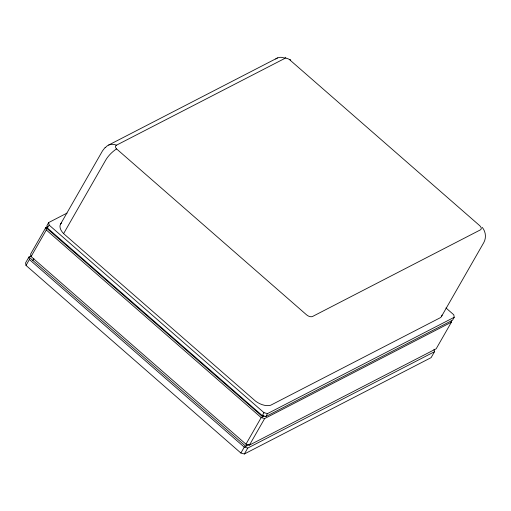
<?xml version="1.0" encoding="UTF-8"?>
<svg xmlns="http://www.w3.org/2000/svg" width="511" height="511" viewBox="0 0 511 511"><rect width="100%" height="100%" fill="white"/><g stroke="black" fill="none" stroke-linecap="round" stroke-linejoin="round"><path stroke-width="0.77" d="M67.05 213.081L48.66 222.566L46.967 225.523L47.427 228.021L262.296 415.635L265.784 416.574L452.535 320.225L454.228 317.274L453.768 314.77L445.962 307.961M434.037 349.217L434.497 351.721L431.118 357.63L244.367 453.979L240.879 453.033L26.01 265.426L29.395 259.518L28.929 257.014L31.759 255.557M451.181 320.946L451.411 322.192L436.19 348.77L249.438 445.119L245.951 444.174L31.082 256.567L46.303 229.995L45.843 227.491L47.255 226.763M47.427 228.021L49.12 225.07L48.66 222.566M32.876 260.463L33.892 258.687M60.381 224.412L102.507 150.866L105.1 147.494M442.028 315.108A13.669 7.601 29.8 0 1 440.469 317.631L270.632 405.255A13.669 7.601 29.8 0 1 255.609 401.192L63.607 233.623L105.732 160.071A13.414 4.784 -45.4 0 1 116.559 148.95M240.879 453.033L244.264 447.125L250.02 444.155M245.951 444.174L261.172 417.602L264.098 416.088M262.296 415.635L263.989 412.677L267.477 413.623L454.228 317.274M246.787 444.576L245.772 446.346L28.929 257.014L25.55 262.922L26.01 265.426M263.433 415.507L262.686 416.823L45.843 227.491L30.622 254.063L31.082 256.567M244.367 453.979L247.746 448.07L434.497 351.721M249.438 445.119L264.66 418.541L451.411 322.192M265.784 416.574L267.477 413.623M441.708 316.066L483.834 242.514C486.446 237.756 485.789 231.489 482.237 227.382M116.521 145.169L116.067 145.463A4.663 2.593 29.8 0 0 116.374 148.733L306.581 314.853A4.682 2.606 29.8 0 0 312.56 316.469L480.417 229.867A4.682 2.606 29.8 0 0 479.625 225.581L289.264 59.417A4.663 2.593 29.8 0 0 285.061 58.28L116.521 145.169A13.407 10.603 60 0 0 105.272 147.768M108.658 145.041L277.505 57.928M284.882 57.264L285.853 57.488M264.66 418.541L261.172 417.602L46.303 229.995M247.746 448.07L244.264 447.125L29.395 259.518M49.12 225.07L263.989 412.677M63.607 233.623A13.65 7.595 29.8 0 1 61.627 222.847M289.52 59.602A13.414 2.727 -52.2 0 1 290.676 60.381M275.723 59.021A13.414 10.067 70.3 0 1 284.844 58.337"/></g></svg>
